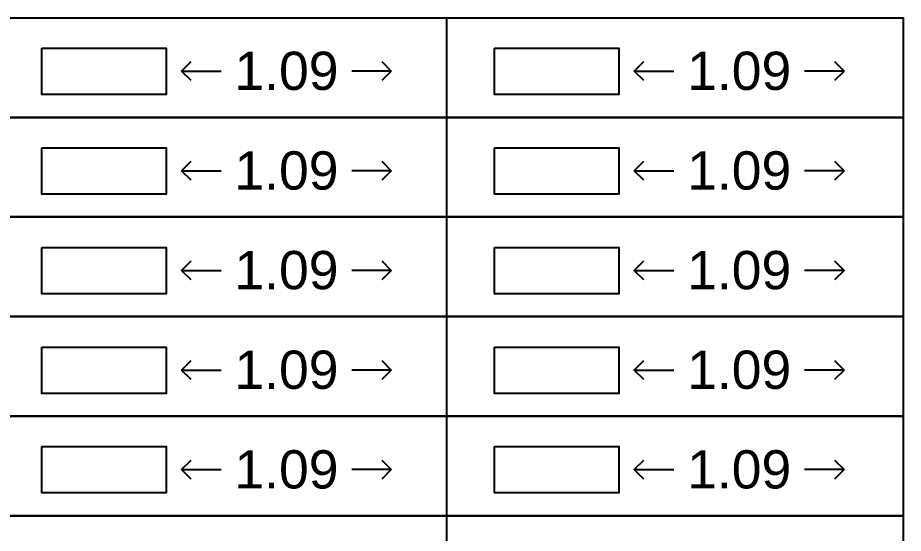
# Model space of a CAD drawing. Header units: millimetres. Extents: x -9481 to -9285, y 28728 to 28829.
# Drawn here: x -9446.854 to -9442.23, y 28754.504 to 28757.198 of the extents above; entities that cross this region are included whole.
import ezdxf

# ---------------------------------------------------------------- set-up
doc = ezdxf.new("R2010")
doc.units = ezdxf.units.MM
doc.header["$PDMODE"] = 34
doc.header["$PDSIZE"] = -15
doc.layers.add('BLK_1_FLR_-1_REGULAR_ROOM_1', color=7, linetype='Continuous', plot=False)
doc.layers.add('BLK_1_FLR_-2_REGULAR_ROOM_1', color=7, linetype='Continuous', plot=False)
doc.layers.add('PLAN', color=7, linetype='Continuous', lineweight=40)
doc.styles.add('Arial', font='arial.ttf', dxfattribs={"height": 0.2})
doc.styles.add('style2', font='arial.ttf', dxfattribs={"height": 0.3})
doc.dimstyles.new('INT DIM', dxfattribs={"dimtxt": 0.3, "dimasz": 0.1, "dimexe": 0.18, "dimexo": 0.0625, "dimgap": 0.09, "dimtad": 0, "dimzin": 0, "dimdsep": 46, "dimtxsty": 'style2', "dimblk": 'OPEN90', "dimcen": 0.09, "dimse1": 1, "dimse2": 1, "dimclrd": 250, "dimclrt": 256, "dimadec": 0, "dimazin": 0, "dimtfac": 1, "dimtofl": 0, "dimtmove": 0, "dimatfit": 3, "dimfxl": 0.18, "dimtolj": 1, "dimtzin": 0, "dimlwd": -1, "dimarcsym": 0})

# ---------------------------------------------------------------- blocks, each defined once
blk = doc.blocks.new('_Open90')
at = {"layer": 'PLAN', "color": 0, "lineweight": -2}
for p, q in [((-0.5, 0.5), (0, 0)), ((0, 0), (-1, 0)), ((0, 0), (-0.5, -0.5))]:
    blk.add_line(p, q, dxfattribs=at)
blk = doc.blocks.new('*D112')
at = {"layer": 'BLK_1_FLR_-1_REGULAR_ROOM_1', "color": 250, "transparency": 16777216}
for p, q in [((-9445.8979, 28756.9195), (-9445.791, 28756.9195)), ((-9445.003, 28756.9195), (-9445.1099, 28756.9195))]:
    blk.add_line(p, q, dxfattribs=at)
at = {"layer": 'Defpoints', "color": 0, "transparency": 16777216}
for p in [(-9445.9979, 28757.0395), (-9444.903, 28757.0395), (-9444.903, 28756.9195)]:
    blk.add_point(p, dxfattribs=at)
at = {"layer": 'BLK_1_FLR_-1_REGULAR_ROOM_1', "color": 250, "transparency": 16777216, "xscale": 0.1, "yscale": 0.1, "zscale": 0.1, "rotation": 180}
blk.add_blockref('_Open90', (-9445.9979, 28756.9195), dxfattribs=at)
at = {"layer": 'BLK_1_FLR_-1_REGULAR_ROOM_1', "color": 250, "transparency": 16777216, "xscale": 0.1, "yscale": 0.1, "zscale": 0.1}
blk.add_blockref('_Open90', (-9444.903, 28756.9195), dxfattribs=at)
at = {"layer": 'BLK_1_FLR_-1_REGULAR_ROOM_1', "transparency": 16777216, "insert": (-9445.4505, 28756.9195), "char_height": 0.2, "attachment_point": 5, "style": 'Arial', "bg_fill": 3, "box_fill_scale": 1.1, "bg_fill_color": 256, "bg_fill_true_color": 13158600, "bg_fill_transparency": 0}
blk.add_mtext('\\A1;1.09', dxfattribs=at)
blk = doc.blocks.new('*D113')
at = {"layer": 'BLK_1_FLR_-2_REGULAR_ROOM_1', "color": 250, "transparency": 16777216}
for p, q in [((-9443.5342, 28756.9195), (-9443.4273, 28756.9195)), ((-9442.6393, 28756.9195), (-9442.7462, 28756.9195))]:
    blk.add_line(p, q, dxfattribs=at)
at = {"layer": 'Defpoints', "color": 0, "transparency": 16777216}
for p in [(-9443.6342, 28757.0395), (-9442.5393, 28757.0395), (-9442.5393, 28756.9195)]:
    blk.add_point(p, dxfattribs=at)
at = {"layer": 'BLK_1_FLR_-2_REGULAR_ROOM_1', "color": 250, "transparency": 16777216, "xscale": 0.1, "yscale": 0.1, "zscale": 0.1, "rotation": 180}
blk.add_blockref('_Open90', (-9443.6342, 28756.9195), dxfattribs=at)
at = {"layer": 'BLK_1_FLR_-2_REGULAR_ROOM_1', "color": 250, "transparency": 16777216, "xscale": 0.1, "yscale": 0.1, "zscale": 0.1}
blk.add_blockref('_Open90', (-9442.5393, 28756.9195), dxfattribs=at)
at = {"layer": 'BLK_1_FLR_-2_REGULAR_ROOM_1', "transparency": 16777216, "insert": (-9443.0868, 28756.9195), "char_height": 0.2, "attachment_point": 5, "style": 'Arial', "bg_fill": 3, "box_fill_scale": 1.1, "bg_fill_color": 256, "bg_fill_true_color": 13158600, "bg_fill_transparency": 0}
blk.add_mtext('\\A1;1.09', dxfattribs=at)
blk = doc.blocks.new('*D119')
at = {"layer": 'BLK_1_FLR_-1_REGULAR_ROOM_1', "color": 250, "transparency": 16777216}
for p, q in [((-9445.8979, 28756.3988), (-9445.791, 28756.3988)), ((-9445.003, 28756.3988), (-9445.1099, 28756.3988))]:
    blk.add_line(p, q, dxfattribs=at)
at = {"layer": 'Defpoints', "color": 0, "transparency": 16777216}
for p in [(-9445.9979, 28756.5189), (-9444.903, 28756.5189), (-9444.903, 28756.3988)]:
    blk.add_point(p, dxfattribs=at)
at = {"layer": 'BLK_1_FLR_-1_REGULAR_ROOM_1', "color": 250, "transparency": 16777216, "xscale": 0.1, "yscale": 0.1, "zscale": 0.1, "rotation": 180}
blk.add_blockref('_Open90', (-9445.9979, 28756.3988), dxfattribs=at)
at = {"layer": 'BLK_1_FLR_-1_REGULAR_ROOM_1', "color": 250, "transparency": 16777216, "xscale": 0.1, "yscale": 0.1, "zscale": 0.1}
blk.add_blockref('_Open90', (-9444.903, 28756.3988), dxfattribs=at)
at = {"layer": 'BLK_1_FLR_-1_REGULAR_ROOM_1', "transparency": 16777216, "insert": (-9445.4505, 28756.3988), "char_height": 0.2, "attachment_point": 5, "style": 'Arial', "bg_fill": 3, "box_fill_scale": 1.1, "bg_fill_color": 256, "bg_fill_true_color": 13158600, "bg_fill_transparency": 0}
blk.add_mtext('\\A1;1.09', dxfattribs=at)
blk = doc.blocks.new('*D120')
at = {"layer": 'BLK_1_FLR_-2_REGULAR_ROOM_1', "color": 250, "transparency": 16777216}
for p, q in [((-9443.5342, 28756.3988), (-9443.4273, 28756.3988)), ((-9442.6393, 28756.3988), (-9442.7462, 28756.3988))]:
    blk.add_line(p, q, dxfattribs=at)
at = {"layer": 'Defpoints', "color": 0, "transparency": 16777216}
for p in [(-9443.6342, 28756.5189), (-9442.5393, 28756.5189), (-9442.5393, 28756.3988)]:
    blk.add_point(p, dxfattribs=at)
at = {"layer": 'BLK_1_FLR_-2_REGULAR_ROOM_1', "color": 250, "transparency": 16777216, "xscale": 0.1, "yscale": 0.1, "zscale": 0.1, "rotation": 180}
blk.add_blockref('_Open90', (-9443.6342, 28756.3988), dxfattribs=at)
at = {"layer": 'BLK_1_FLR_-2_REGULAR_ROOM_1', "color": 250, "transparency": 16777216, "xscale": 0.1, "yscale": 0.1, "zscale": 0.1}
blk.add_blockref('_Open90', (-9442.5393, 28756.3988), dxfattribs=at)
at = {"layer": 'BLK_1_FLR_-2_REGULAR_ROOM_1', "transparency": 16777216, "insert": (-9443.0868, 28756.3988), "char_height": 0.2, "attachment_point": 5, "style": 'Arial', "bg_fill": 3, "box_fill_scale": 1.1, "bg_fill_color": 256, "bg_fill_true_color": 13158600, "bg_fill_transparency": 0}
blk.add_mtext('\\A1;1.09', dxfattribs=at)
blk = doc.blocks.new('*D126')
at = {"layer": 'BLK_1_FLR_-1_REGULAR_ROOM_1', "color": 250, "transparency": 16777216}
for p, q in [((-9445.8979, 28755.8782), (-9445.791, 28755.8782)), ((-9445.003, 28755.8782), (-9445.1099, 28755.8782))]:
    blk.add_line(p, q, dxfattribs=at)
at = {"layer": 'Defpoints', "color": 0, "transparency": 16777216}
for p in [(-9445.9979, 28755.9982), (-9444.903, 28755.9982), (-9444.903, 28755.8782)]:
    blk.add_point(p, dxfattribs=at)
at = {"layer": 'BLK_1_FLR_-1_REGULAR_ROOM_1', "color": 250, "transparency": 16777216, "xscale": 0.1, "yscale": 0.1, "zscale": 0.1, "rotation": 180}
blk.add_blockref('_Open90', (-9445.9979, 28755.8782), dxfattribs=at)
at = {"layer": 'BLK_1_FLR_-1_REGULAR_ROOM_1', "color": 250, "transparency": 16777216, "xscale": 0.1, "yscale": 0.1, "zscale": 0.1}
blk.add_blockref('_Open90', (-9444.903, 28755.8782), dxfattribs=at)
at = {"layer": 'BLK_1_FLR_-1_REGULAR_ROOM_1', "transparency": 16777216, "insert": (-9445.4505, 28755.8782), "char_height": 0.2, "attachment_point": 5, "style": 'Arial', "bg_fill": 3, "box_fill_scale": 1.1, "bg_fill_color": 256, "bg_fill_true_color": 13158600, "bg_fill_transparency": 0}
blk.add_mtext('\\A1;1.09', dxfattribs=at)
blk = doc.blocks.new('*D127')
at = {"layer": 'BLK_1_FLR_-2_REGULAR_ROOM_1', "color": 250, "transparency": 16777216}
for p, q in [((-9443.5342, 28755.8782), (-9443.4273, 28755.8782)), ((-9442.6393, 28755.8782), (-9442.7462, 28755.8782))]:
    blk.add_line(p, q, dxfattribs=at)
at = {"layer": 'Defpoints', "color": 0, "transparency": 16777216}
for p in [(-9443.6342, 28755.9982), (-9442.5393, 28755.9982), (-9442.5393, 28755.8782)]:
    blk.add_point(p, dxfattribs=at)
at = {"layer": 'BLK_1_FLR_-2_REGULAR_ROOM_1', "color": 250, "transparency": 16777216, "xscale": 0.1, "yscale": 0.1, "zscale": 0.1, "rotation": 180}
blk.add_blockref('_Open90', (-9443.6342, 28755.8782), dxfattribs=at)
at = {"layer": 'BLK_1_FLR_-2_REGULAR_ROOM_1', "color": 250, "transparency": 16777216, "xscale": 0.1, "yscale": 0.1, "zscale": 0.1}
blk.add_blockref('_Open90', (-9442.5393, 28755.8782), dxfattribs=at)
at = {"layer": 'BLK_1_FLR_-2_REGULAR_ROOM_1', "transparency": 16777216, "insert": (-9443.0868, 28755.8782), "char_height": 0.2, "attachment_point": 5, "style": 'Arial', "bg_fill": 3, "box_fill_scale": 1.1, "bg_fill_color": 256, "bg_fill_true_color": 13158600, "bg_fill_transparency": 0}
blk.add_mtext('\\A1;1.09', dxfattribs=at)
blk = doc.blocks.new('*D133')
at = {"layer": 'BLK_1_FLR_-1_REGULAR_ROOM_1', "color": 250, "transparency": 16777216}
for p, q in [((-9445.8979, 28755.3575), (-9445.791, 28755.3575)), ((-9445.003, 28755.3575), (-9445.1099, 28755.3575))]:
    blk.add_line(p, q, dxfattribs=at)
at = {"layer": 'Defpoints', "color": 0, "transparency": 16777216}
for p in [(-9445.9979, 28755.4776), (-9444.903, 28755.4776), (-9444.903, 28755.3575)]:
    blk.add_point(p, dxfattribs=at)
at = {"layer": 'BLK_1_FLR_-1_REGULAR_ROOM_1', "color": 250, "transparency": 16777216, "xscale": 0.1, "yscale": 0.1, "zscale": 0.1, "rotation": 180}
blk.add_blockref('_Open90', (-9445.9979, 28755.3575), dxfattribs=at)
at = {"layer": 'BLK_1_FLR_-1_REGULAR_ROOM_1', "color": 250, "transparency": 16777216, "xscale": 0.1, "yscale": 0.1, "zscale": 0.1}
blk.add_blockref('_Open90', (-9444.903, 28755.3575), dxfattribs=at)
at = {"layer": 'BLK_1_FLR_-1_REGULAR_ROOM_1', "transparency": 16777216, "insert": (-9445.4505, 28755.3575), "char_height": 0.2, "attachment_point": 5, "style": 'Arial', "bg_fill": 3, "box_fill_scale": 1.1, "bg_fill_color": 256, "bg_fill_true_color": 13158600, "bg_fill_transparency": 0}
blk.add_mtext('\\A1;1.09', dxfattribs=at)
blk = doc.blocks.new('*D134')
at = {"layer": 'BLK_1_FLR_-2_REGULAR_ROOM_1', "color": 250, "transparency": 16777216}
for p, q in [((-9443.5342, 28755.3575), (-9443.4273, 28755.3575)), ((-9442.6393, 28755.3575), (-9442.7462, 28755.3575))]:
    blk.add_line(p, q, dxfattribs=at)
at = {"layer": 'Defpoints', "color": 0, "transparency": 16777216}
for p in [(-9443.6342, 28755.4776), (-9442.5393, 28755.4776), (-9442.5393, 28755.3575)]:
    blk.add_point(p, dxfattribs=at)
at = {"layer": 'BLK_1_FLR_-2_REGULAR_ROOM_1', "color": 250, "transparency": 16777216, "xscale": 0.1, "yscale": 0.1, "zscale": 0.1, "rotation": 180}
blk.add_blockref('_Open90', (-9443.6342, 28755.3575), dxfattribs=at)
at = {"layer": 'BLK_1_FLR_-2_REGULAR_ROOM_1', "color": 250, "transparency": 16777216, "xscale": 0.1, "yscale": 0.1, "zscale": 0.1}
blk.add_blockref('_Open90', (-9442.5393, 28755.3575), dxfattribs=at)
at = {"layer": 'BLK_1_FLR_-2_REGULAR_ROOM_1', "transparency": 16777216, "insert": (-9443.0868, 28755.3575), "char_height": 0.2, "attachment_point": 5, "style": 'Arial', "bg_fill": 3, "box_fill_scale": 1.1, "bg_fill_color": 256, "bg_fill_true_color": 13158600, "bg_fill_transparency": 0}
blk.add_mtext('\\A1;1.09', dxfattribs=at)
blk = doc.blocks.new('*D140')
at = {"layer": 'BLK_1_FLR_-1_REGULAR_ROOM_1', "color": 250, "transparency": 16777216}
for p, q in [((-9445.8979, 28754.8369), (-9445.791, 28754.8369)), ((-9445.003, 28754.8369), (-9445.1099, 28754.8369))]:
    blk.add_line(p, q, dxfattribs=at)
at = {"layer": 'Defpoints', "color": 0, "transparency": 16777216}
for p in [(-9445.9979, 28754.957), (-9444.903, 28754.957), (-9444.903, 28754.8369)]:
    blk.add_point(p, dxfattribs=at)
at = {"layer": 'BLK_1_FLR_-1_REGULAR_ROOM_1', "color": 250, "transparency": 16777216, "xscale": 0.1, "yscale": 0.1, "zscale": 0.1, "rotation": 180}
blk.add_blockref('_Open90', (-9445.9979, 28754.8369), dxfattribs=at)
at = {"layer": 'BLK_1_FLR_-1_REGULAR_ROOM_1', "color": 250, "transparency": 16777216, "xscale": 0.1, "yscale": 0.1, "zscale": 0.1}
blk.add_blockref('_Open90', (-9444.903, 28754.8369), dxfattribs=at)
at = {"layer": 'BLK_1_FLR_-1_REGULAR_ROOM_1', "transparency": 16777216, "insert": (-9445.4505, 28754.8369), "char_height": 0.2, "attachment_point": 5, "style": 'Arial', "bg_fill": 3, "box_fill_scale": 1.1, "bg_fill_color": 256, "bg_fill_true_color": 13158600, "bg_fill_transparency": 0}
blk.add_mtext('\\A1;1.09', dxfattribs=at)
blk = doc.blocks.new('*D141')
at = {"layer": 'BLK_1_FLR_-2_REGULAR_ROOM_1', "color": 250, "transparency": 16777216}
for p, q in [((-9443.5342, 28754.8369), (-9443.4273, 28754.8369)), ((-9442.6393, 28754.8369), (-9442.7462, 28754.8369))]:
    blk.add_line(p, q, dxfattribs=at)
at = {"layer": 'Defpoints', "color": 0, "transparency": 16777216}
for p in [(-9443.6342, 28754.957), (-9442.5393, 28754.957), (-9442.5393, 28754.8369)]:
    blk.add_point(p, dxfattribs=at)
at = {"layer": 'BLK_1_FLR_-2_REGULAR_ROOM_1', "color": 250, "transparency": 16777216, "xscale": 0.1, "yscale": 0.1, "zscale": 0.1, "rotation": 180}
blk.add_blockref('_Open90', (-9443.6342, 28754.8369), dxfattribs=at)
at = {"layer": 'BLK_1_FLR_-2_REGULAR_ROOM_1', "color": 250, "transparency": 16777216, "xscale": 0.1, "yscale": 0.1, "zscale": 0.1}
blk.add_blockref('_Open90', (-9442.5393, 28754.8369), dxfattribs=at)
at = {"layer": 'BLK_1_FLR_-2_REGULAR_ROOM_1', "transparency": 16777216, "insert": (-9443.0868, 28754.8369), "char_height": 0.2, "attachment_point": 5, "style": 'Arial', "bg_fill": 3, "box_fill_scale": 1.1, "bg_fill_color": 256, "bg_fill_true_color": 13158600, "bg_fill_transparency": 0}
blk.add_mtext('\\A1;1.09', dxfattribs=at)

msp = doc.modelspace()

# ---------------------------------------------------------------- linework, layer by layer
for p, q in [((-9444.6141, 28757.1984), (-9444.6141, 28756.6778)), ((-9444.6141, 28756.6778), (-9444.6141, 28756.1572)), ((-9444.6141, 28756.1572), (-9444.6141, 28755.6365)), ((-9444.6141, 28755.6365), (-9444.6141, 28755.1159)), ((-9444.6141, 28755.1159), (-9444.6141, 28754.5952)), ((-9444.6141, 28754.5952), (-9444.6141, 28754.0746))]:
    msp.add_line(p, q)
for points in [[(-9461.7318, 28757.1984), (-9442.23, 28757.1984), (-9442.23, 28756.6778), (-9461.7318, 28756.6778)], [(-9461.7318, 28756.6778), (-9442.23, 28756.6778), (-9442.23, 28756.1572), (-9461.7318, 28756.1572)], [(-9461.7318, 28756.1572), (-9442.23, 28756.1572), (-9442.23, 28755.6365), (-9461.7318, 28755.6365)], [(-9461.7318, 28755.6365), (-9442.23, 28755.6365), (-9442.23, 28755.1159), (-9461.7318, 28755.1159)], [(-9461.7318, 28755.1159), (-9442.23, 28755.1159), (-9442.23, 28754.5952), (-9461.7318, 28754.5952)], [(-9461.7318, 28754.5952), (-9442.23, 28754.5952), (-9442.23, 28754.0746), (-9461.7318, 28754.0746)]]:
    msp.add_lwpolyline(points)
at = {"layer": 'BLK_1_FLR_-1_REGULAR_ROOM_1', "color": 3}
msp.add_lwpolyline([(-9446.7278, 28757.0395), (-9446.0786, 28757.0395), (-9446.0786, 28756.7974), (-9446.7278, 28756.7974)], close=True, dxfattribs=at)
at = {"layer": 'BLK_1_FLR_-1_REGULAR_ROOM_1', "color": 4}
msp.add_lwpolyline([(-9446.7278, 28756.5189), (-9446.0786, 28756.5189), (-9446.0786, 28756.2767), (-9446.7278, 28756.2767)], close=True, dxfattribs=at)
at = {"layer": 'BLK_1_FLR_-1_REGULAR_ROOM_1', "color": 5}
msp.add_lwpolyline([(-9446.7278, 28755.9982), (-9446.0786, 28755.9982), (-9446.0786, 28755.7561), (-9446.7278, 28755.7561)], close=True, dxfattribs=at)
at = {"layer": 'BLK_1_FLR_-1_REGULAR_ROOM_1', "color": 28}
msp.add_lwpolyline([(-9446.7278, 28755.4776), (-9446.0786, 28755.4776), (-9446.0786, 28755.2354), (-9446.7278, 28755.2354)], close=True, dxfattribs=at)
at = {"layer": 'BLK_1_FLR_-1_REGULAR_ROOM_1', "color": 29}
msp.add_lwpolyline([(-9446.7278, 28754.957), (-9446.0786, 28754.957), (-9446.0786, 28754.7148), (-9446.7278, 28754.7148)], close=True, dxfattribs=at)
at = {"layer": 'BLK_1_FLR_-2_REGULAR_ROOM_1', "color": 3}
msp.add_lwpolyline([(-9444.3641, 28757.0395), (-9443.7149, 28757.0395), (-9443.7149, 28756.7974), (-9444.3641, 28756.7974)], close=True, dxfattribs=at)
at = {"layer": 'BLK_1_FLR_-2_REGULAR_ROOM_1', "color": 4}
msp.add_lwpolyline([(-9444.3641, 28756.5189), (-9443.7149, 28756.5189), (-9443.7149, 28756.2767), (-9444.3641, 28756.2767)], close=True, dxfattribs=at)
at = {"layer": 'BLK_1_FLR_-2_REGULAR_ROOM_1', "color": 5}
msp.add_lwpolyline([(-9444.3641, 28755.9982), (-9443.7149, 28755.9982), (-9443.7149, 28755.7561), (-9444.3641, 28755.7561)], close=True, dxfattribs=at)
at = {"layer": 'BLK_1_FLR_-2_REGULAR_ROOM_1', "color": 28}
msp.add_lwpolyline([(-9444.3641, 28755.4776), (-9443.7149, 28755.4776), (-9443.7149, 28755.2354), (-9444.3641, 28755.2354)], close=True, dxfattribs=at)
at = {"layer": 'BLK_1_FLR_-2_REGULAR_ROOM_1', "color": 29}
msp.add_lwpolyline([(-9444.3641, 28754.957), (-9443.7149, 28754.957), (-9443.7149, 28754.7148), (-9444.3641, 28754.7148)], close=True, dxfattribs=at)

# ---------------------------------------------------------------- next in the draw order: dimensions: what is measured, and where the dimension line sits
at = {"layer": 'BLK_1_FLR_-1_REGULAR_ROOM_1', "color": 3}
dim = msp.add_linear_dim(base=(-9444.903, 28756.9195), p1=(-9445.9979, 28757.0395), p2=(-9444.903, 28757.0395), dimstyle='INT DIM', override={"dimtxt": 0.2, "dimtxsty": 'Arial', "dimfxl": 0.125, "dimtfill": 1, "dimtfillclr": 7, "dimarcsym": 1}, dxfattribs=at)
dim.commit()
dim.dimension.update_dxf_attribs({"geometry": '*D112', "text_midpoint": (-9445.4505, 28756.9195)})
at = {"layer": 'BLK_1_FLR_-1_REGULAR_ROOM_1', "color": 4}
dim = msp.add_linear_dim(base=(-9444.903, 28756.3988), p1=(-9445.9979, 28756.5189), p2=(-9444.903, 28756.5189), dimstyle='INT DIM', override={"dimtxt": 0.2, "dimtxsty": 'Arial', "dimfxl": 0.125, "dimtfill": 1, "dimtfillclr": 7, "dimarcsym": 1}, dxfattribs=at)
dim.commit()
dim.dimension.update_dxf_attribs({"geometry": '*D119', "text_midpoint": (-9445.4505, 28756.3988)})
at = {"layer": 'BLK_1_FLR_-1_REGULAR_ROOM_1', "color": 5}
dim = msp.add_linear_dim(base=(-9444.903, 28755.8782), p1=(-9445.9979, 28755.9982), p2=(-9444.903, 28755.9982), dimstyle='INT DIM', override={"dimtxt": 0.2, "dimtxsty": 'Arial', "dimfxl": 0.125, "dimtfill": 1, "dimtfillclr": 7, "dimarcsym": 1}, dxfattribs=at)
dim.commit()
dim.dimension.update_dxf_attribs({"geometry": '*D126', "text_midpoint": (-9445.4505, 28755.8782)})
at = {"layer": 'BLK_1_FLR_-1_REGULAR_ROOM_1', "color": 28}
dim = msp.add_linear_dim(base=(-9444.903, 28755.3575), p1=(-9445.9979, 28755.4776), p2=(-9444.903, 28755.4776), dimstyle='INT DIM', override={"dimtxt": 0.2, "dimtxsty": 'Arial', "dimfxl": 0.125, "dimtfill": 1, "dimtfillclr": 7, "dimarcsym": 1}, dxfattribs=at)
dim.commit()
dim.dimension.update_dxf_attribs({"geometry": '*D133', "text_midpoint": (-9445.4505, 28755.3575)})
at = {"layer": 'BLK_1_FLR_-1_REGULAR_ROOM_1', "color": 29}
dim = msp.add_linear_dim(base=(-9444.903, 28754.8369), p1=(-9445.9979, 28754.957), p2=(-9444.903, 28754.957), dimstyle='INT DIM', override={"dimtxt": 0.2, "dimtxsty": 'Arial', "dimfxl": 0.125, "dimtfill": 1, "dimtfillclr": 7, "dimarcsym": 1}, dxfattribs=at)
dim.commit()
dim.dimension.update_dxf_attribs({"geometry": '*D140', "text_midpoint": (-9445.4505, 28754.8369)})
at = {"layer": 'BLK_1_FLR_-2_REGULAR_ROOM_1', "color": 3}
dim = msp.add_linear_dim(base=(-9442.5393, 28756.9195), p1=(-9443.6342, 28757.0395), p2=(-9442.5393, 28757.0395), dimstyle='INT DIM', override={"dimtxt": 0.2, "dimtxsty": 'Arial', "dimfxl": 0.125, "dimtfill": 1, "dimtfillclr": 7, "dimarcsym": 1}, dxfattribs=at)
dim.commit()
dim.dimension.update_dxf_attribs({"geometry": '*D113', "text_midpoint": (-9443.0868, 28756.9195)})
at = {"layer": 'BLK_1_FLR_-2_REGULAR_ROOM_1', "color": 4}
dim = msp.add_linear_dim(base=(-9442.5393, 28756.3988), p1=(-9443.6342, 28756.5189), p2=(-9442.5393, 28756.5189), dimstyle='INT DIM', override={"dimtxt": 0.2, "dimtxsty": 'Arial', "dimfxl": 0.125, "dimtfill": 1, "dimtfillclr": 7, "dimarcsym": 1}, dxfattribs=at)
dim.commit()
dim.dimension.update_dxf_attribs({"geometry": '*D120', "text_midpoint": (-9443.0868, 28756.3988)})
at = {"layer": 'BLK_1_FLR_-2_REGULAR_ROOM_1', "color": 5}
dim = msp.add_linear_dim(base=(-9442.5393, 28755.8782), p1=(-9443.6342, 28755.9982), p2=(-9442.5393, 28755.9982), dimstyle='INT DIM', override={"dimtxt": 0.2, "dimtxsty": 'Arial', "dimfxl": 0.125, "dimtfill": 1, "dimtfillclr": 7, "dimarcsym": 1}, dxfattribs=at)
dim.commit()
dim.dimension.update_dxf_attribs({"geometry": '*D127', "text_midpoint": (-9443.0868, 28755.8782)})
at = {"layer": 'BLK_1_FLR_-2_REGULAR_ROOM_1', "color": 28}
dim = msp.add_linear_dim(base=(-9442.5393, 28755.3575), p1=(-9443.6342, 28755.4776), p2=(-9442.5393, 28755.4776), dimstyle='INT DIM', override={"dimtxt": 0.2, "dimtxsty": 'Arial', "dimfxl": 0.125, "dimtfill": 1, "dimtfillclr": 7, "dimarcsym": 1}, dxfattribs=at)
dim.commit()
dim.dimension.update_dxf_attribs({"geometry": '*D134', "text_midpoint": (-9443.0868, 28755.3575)})
at = {"layer": 'BLK_1_FLR_-2_REGULAR_ROOM_1', "color": 29}
dim = msp.add_linear_dim(base=(-9442.5393, 28754.8369), p1=(-9443.6342, 28754.957), p2=(-9442.5393, 28754.957), dimstyle='INT DIM', override={"dimtxt": 0.2, "dimtxsty": 'Arial', "dimfxl": 0.125, "dimtfill": 1, "dimtfillclr": 7, "dimarcsym": 1}, dxfattribs=at)
dim.commit()
dim.dimension.update_dxf_attribs({"geometry": '*D141', "text_midpoint": (-9443.0868, 28754.8369)})

doc.saveas('drawing.dxf')
